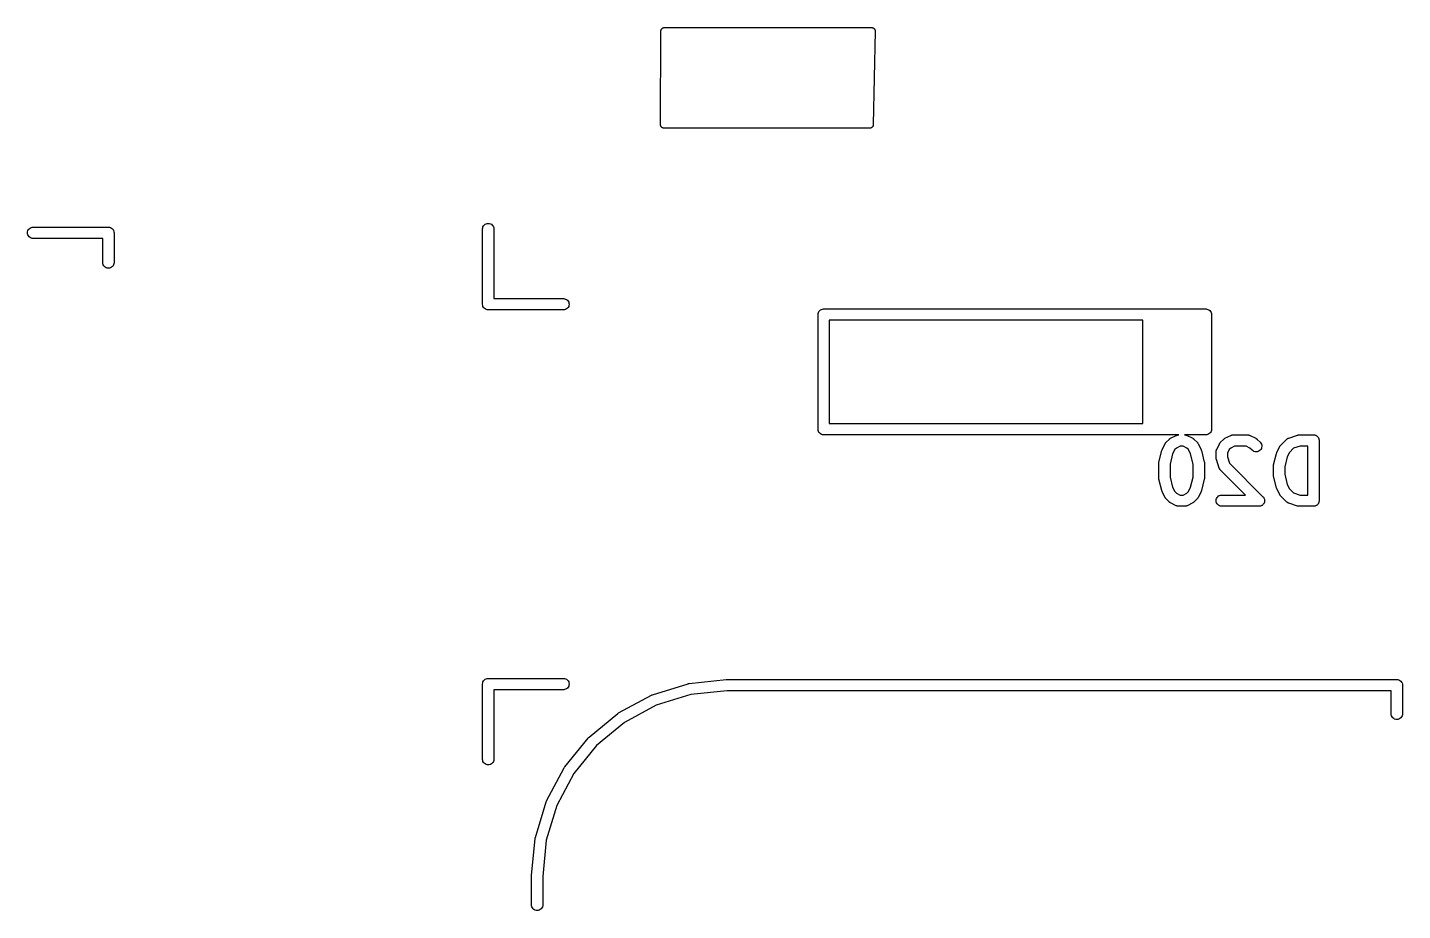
# Model space of a CAD drawing. Extents: x -13 to 127, y -89 to 15.
# Drawn here: x 63.07 to 81.36, y -13.06 to -1.32 of the extents above; entities that cross this region are included whole.
import ezdxf

# ---------------------------------------------------------------- set-up
doc = ezdxf.new("R2010")
doc.units = 0
doc.layers.add('BLACK', color=7, linetype='CONTINUOUS')

msp = doc.modelspace()

# ---------------------------------------------------------------- linework, layer by layer
at = {"layer": 'BLACK', "linetype": 'CONTINUOUS'}
for p, q in [((71.49, -2.6098), (71.495, -1.3698)), ((71.495, -1.3691), (71.4955, -1.36454)), ((71.495, -1.36964), (71.495, -1.3691)), ((71.495, -1.36965), (71.495, -1.36964)), ((71.495, -1.36966), (71.495, -1.36965)), ((71.495, -1.3698), (71.495, -1.36966)), ((71.4955, -1.36454), (71.496, -1.35995)), ((71.496, -1.35995), (71.4961, -1.35968)), ((71.4961, -1.35941), (71.4975, -1.35503)), ((71.4961, -1.35968), (71.4961, -1.35941)), ((71.4975, -1.35503), (71.4989, -1.35062)), ((71.4989, -1.35062), (71.499, -1.35038)), ((71.499, -1.35038), (71.4991, -1.35012)), ((71.4991, -1.35012), (71.5014, -1.3461)), ((71.5014, -1.3461), (71.5035, -1.34204)), ((71.5035, -1.34204), (71.5037, -1.34183)), ((71.5037, -1.34183), (71.5039, -1.34159)), ((71.5039, -1.34159), (71.5068, -1.33808)), ((71.5068, -1.33808), (71.5098, -1.33452)), ((71.5098, -1.33452), (71.51, -1.33435)), ((71.51, -1.33435), (71.5102, -1.33413)), ((71.5102, -1.33413), (71.5137, -1.33128)), ((71.5137, -1.33128), (71.5173, -1.32835)), ((71.5173, -1.32835), (71.5176, -1.32822)), ((71.5176, -1.32822), (71.5178, -1.32805)), ((71.5178, -1.32805), (71.5218, -1.32595)), ((71.5218, -1.32595), (71.5259, -1.32377)), ((71.5259, -1.32377), (71.5262, -1.32369)), ((71.5262, -1.32369), (71.5265, -1.32357)), ((71.5265, -1.32357), (71.5308, -1.3223)), ((71.5308, -1.3223), (71.5353, -1.32095)), ((71.5353, -1.32095), (71.5356, -1.32092)), ((71.5356, -1.32092), (71.5358, -1.32085)), ((71.5358, -1.32085), (71.5404, -1.32045)), ((71.5404, -1.32045), (71.545, -1.32)), ((71.545, -1.32), (74.295, -1.32)), ((74.295, -1.32), (74.2957, -1.32)), ((74.2957, -1.32), (74.296, -1.32004)), ((74.296, -1.32004), (74.2964, -1.32002)), ((74.2964, -1.32002), (74.3009, -1.32059)), ((74.3009, -1.32059), (74.3054, -1.32109)), ((74.3054, -1.32109), (74.3057, -1.32119)), ((74.3057, -1.32119), (74.306, -1.32123)), ((74.306, -1.32123), (74.3103, -1.32266)), ((74.3103, -1.32266), (74.3147, -1.32404)), ((74.3147, -1.32404), (74.315, -1.3242)), ((74.315, -1.3242), (74.3153, -1.32431)), ((74.3153, -1.32431), (74.3193, -1.32655)), ((74.3193, -1.32655), (74.3232, -1.32874)), ((74.345, -1.37101), (74.32, -2.61101)), ((74.3232, -1.32874), (74.3235, -1.32896)), ((74.3235, -1.32896), (74.3238, -1.32912)), ((74.3238, -1.32912), (74.3273, -1.33212)), ((74.3273, -1.33212), (74.3307, -1.33502)), ((74.3307, -1.33502), (74.3309, -1.33527)), ((74.3309, -1.33527), (74.3312, -1.33549)), ((74.3312, -1.33549), (74.334, -1.3391)), ((74.334, -1.3391), (74.3368, -1.34262)), ((74.3368, -1.34262), (74.337, -1.34291)), ((74.337, -1.34291), (74.3372, -1.34318)), ((74.3372, -1.34318), (74.3393, -1.34726)), ((74.3393, -1.34726), (74.3414, -1.35127)), ((74.3414, -1.35127), (74.3415, -1.35159)), ((74.3415, -1.35159), (74.3416, -1.35188)), ((74.3416, -1.35188), (74.3428, -1.3563)), ((74.3428, -1.3563), (74.3441, -1.36063)), ((74.3441, -1.36063), (74.3441, -1.36096)), ((74.3441, -1.36096), (74.3442, -1.36128)), ((74.3442, -1.36128), (74.3446, -1.36584)), ((74.3446, -1.36584), (74.345, -1.37035)), ((74.345, -1.37035), (74.345, -1.37068)), ((74.345, -1.37068), (74.345, -1.37101)), ((71.4905, -2.61476), (71.49, -2.6098)), ((71.4909, -2.61937), (71.4905, -2.61476)), ((71.4909, -2.61944), (71.4909, -2.61937)), ((71.4909, -2.61951), (71.4909, -2.61944)), ((71.4923, -2.62419), (71.4909, -2.61951)), ((71.4936, -2.62873), (71.4923, -2.62419)), ((71.4937, -2.6288), (71.4936, -2.62873)), ((71.4937, -2.62887), (71.4937, -2.6288)), ((71.4959, -2.63311), (71.4937, -2.62887)), ((71.4982, -2.63738), (71.4959, -2.63311)), ((71.4982, -2.63743), (71.4982, -2.63738)), ((71.4982, -2.6375), (71.4982, -2.63743)), ((71.5014, -2.64139), (71.4982, -2.6375)), ((71.5043, -2.64498), (71.5014, -2.64139)), ((71.5043, -2.64503), (71.5043, -2.64498)), ((71.5044, -2.64509), (71.5043, -2.64503)), ((71.5082, -2.6483), (71.5044, -2.64509)), ((71.5118, -2.65126), (71.5082, -2.6483)), ((71.5118, -2.65129), (71.5118, -2.65126)), ((71.5119, -2.65134), (71.5118, -2.65129)), ((71.5161, -2.65362), (71.5119, -2.65134)), ((71.5203, -2.65596), (71.5161, -2.65362)), ((71.5204, -2.65598), (71.5203, -2.65596)), ((71.5204, -2.65601), (71.5204, -2.65598)), ((71.525, -2.65744), (71.5204, -2.65601)), ((71.5296, -2.65891), (71.525, -2.65744)), ((71.5297, -2.65891), (71.5296, -2.65891)), ((71.5297, -2.65894), (71.5297, -2.65891)), ((71.5346, -2.65947), (71.5297, -2.65894)), ((71.5393, -2.65999), (71.5346, -2.65947)), ((71.5394, -2.66), (71.5393, -2.65999)), ((71.5395, -2.66), (71.5394, -2.66)), ((71.5394, -2.66), (71.5394, -2.66)), ((71.54, -2.66), (71.5395, -2.66)), ((74.27, -2.66), (71.54, -2.66)), ((74.2742, -2.65959), (74.27, -2.66)), ((74.2784, -2.65929), (74.2742, -2.65959)), ((74.279, -2.65911), (74.2784, -2.65929)), ((74.2797, -2.65905), (74.279, -2.65911)), ((74.2838, -2.65783), (74.2797, -2.65905)), ((74.2878, -2.65673), (74.2838, -2.65783)), ((74.2884, -2.65642), (74.2878, -2.65673)), ((74.2891, -2.65623), (74.2884, -2.65642)), ((74.2928, -2.65424), (74.2891, -2.65623)), ((74.2965, -2.65238), (74.2928, -2.65424)), ((74.2971, -2.65197), (74.2965, -2.65238)), ((74.2977, -2.65165), (74.2971, -2.65197)), ((74.3009, -2.64898), (74.2977, -2.65165)), ((74.3043, -2.64642), (74.3009, -2.64898)), ((74.3047, -2.64591), (74.3043, -2.64642)), ((74.3052, -2.64548), (74.3047, -2.64591)), ((74.3079, -2.64223), (74.3052, -2.64548)), ((74.3107, -2.63907), (74.3079, -2.64223)), ((74.311, -2.63849), (74.3107, -2.63907)), ((74.3115, -2.63796), (74.311, -2.63849)), ((74.3135, -2.63426), (74.3115, -2.63796)), ((74.3156, -2.63062), (74.3135, -2.63426)), ((74.3158, -2.62997), (74.3156, -2.63062)), ((74.3161, -2.62938), (74.3158, -2.62997)), ((74.3173, -2.62537), (74.3161, -2.62938)), ((74.3187, -2.62138), (74.3173, -2.62537)), ((74.3188, -2.62071), (74.3187, -2.62138)), ((74.319, -2.62005), (74.3188, -2.62071)), ((74.3194, -2.61587), (74.319, -2.62005)), ((74.32, -2.61171), (74.3194, -2.61587)), ((74.32, -2.61101), (74.32, -2.61171)), ((63.0761, -4.0353), (63.0804, -4.02116)), ((63.0804, -4.02116), (63.0873, -4.00813)), ((63.0873, -4.00813), (63.0967, -3.99671)), ((63.0967, -3.99671), (63.1081, -3.98734)), ((63.1081, -3.98734), (63.1212, -3.98037)), ((63.1212, -3.98037), (63.1353, -3.97609)), ((63.1353, -3.97609), (63.1463, -3.975)), ((63.1463, -3.975), (64.1463, -3.975)), ((64.1463, -3.975), (64.15, -3.97464)), ((64.15, -3.97464), (64.1537, -3.975)), ((64.1537, -3.975), (64.1647, -3.97609)), ((64.1647, -3.97609), (64.1788, -3.98037)), ((64.1788, -3.98037), (64.1919, -3.98734)), ((64.1919, -3.98734), (64.2033, -3.99671)), ((64.2033, -3.99671), (64.2127, -4.00813)), ((64.2127, -4.00813), (64.2196, -4.02116)), ((64.2196, -4.02116), (64.2239, -4.0353)), ((69.125, -3.99632), (69.1261, -3.9853)), ((69.125, -4.99632), (69.125, -3.99632)), ((69.1261, -3.9853), (69.1304, -3.97116)), ((69.1304, -3.97116), (69.1373, -3.95813)), ((69.1373, -3.95813), (69.1467, -3.94671)), ((69.1467, -3.94671), (69.1581, -3.93734)), ((69.1581, -3.93734), (69.1712, -3.93037)), ((69.1712, -3.93037), (69.1853, -3.92609)), ((69.1853, -3.92609), (69.2, -3.92464)), ((69.2, -3.92464), (69.2147, -3.92609)), ((69.2147, -3.92609), (69.2288, -3.93037)), ((69.2288, -3.93037), (69.2419, -3.93734)), ((69.2419, -3.93734), (69.2533, -3.94671)), ((69.2533, -3.94671), (69.2627, -3.95813)), ((69.2627, -3.95813), (69.2696, -3.97116)), ((69.2696, -3.97116), (69.2739, -3.9853)), ((69.2739, -3.9853), (69.275, -3.99632)), ((69.275, -3.99632), (69.275, -4.925)), ((63.0746, -4.05), (63.0761, -4.0353)), ((63.0761, -4.0647), (63.0746, -4.05)), ((63.0804, -4.07884), (63.0761, -4.0647)), ((63.0873, -4.09187), (63.0804, -4.07884)), ((63.0967, -4.10329), (63.0873, -4.09187)), ((63.1081, -4.11266), (63.0967, -4.10329)), ((63.1212, -4.11963), (63.1081, -4.11266)), ((63.1353, -4.12391), (63.1212, -4.11963)), ((63.1463, -4.125), (63.1353, -4.12391)), ((64.075, -4.125), (63.1463, -4.125)), ((64.075, -4.44968), (64.075, -4.125)), ((64.2239, -4.0353), (64.2254, -4.05)), ((64.2254, -4.05), (64.225, -4.05368)), ((64.225, -4.05368), (64.225, -4.44968)), ((64.0761, -4.4607), (64.075, -4.44968)), ((64.0804, -4.47484), (64.0761, -4.4607)), ((64.0873, -4.48787), (64.0804, -4.47484)), ((64.0967, -4.49929), (64.0873, -4.48787)), ((64.1081, -4.50866), (64.0967, -4.49929)), ((64.1212, -4.51562), (64.1081, -4.50866)), ((64.1353, -4.51991), (64.1212, -4.51562)), ((64.15, -4.52136), (64.1353, -4.51991)), ((64.1647, -4.51991), (64.15, -4.52136)), ((64.1788, -4.51562), (64.1647, -4.51991)), ((64.1919, -4.50866), (64.1788, -4.51562)), ((64.2033, -4.49929), (64.1919, -4.50866)), ((64.2127, -4.48787), (64.2033, -4.49929)), ((64.2196, -4.47484), (64.2127, -4.48787)), ((64.2239, -4.4607), (64.2196, -4.47484)), ((64.225, -4.44968), (64.2239, -4.4607)), ((69.275, -4.925), (70.2037, -4.925)), ((70.2037, -4.925), (70.2147, -4.92609)), ((70.2147, -4.92609), (70.2288, -4.93037)), ((70.2288, -4.93037), (70.2419, -4.93734)), ((69.1246, -5), (69.125, -4.99632)), ((69.1261, -5.0147), (69.1246, -5)), ((69.1304, -5.02884), (69.1261, -5.0147)), ((69.1373, -5.04187), (69.1304, -5.02884)), ((69.1467, -5.05329), (69.1373, -5.04187)), ((69.1581, -5.06266), (69.1467, -5.05329)), ((69.1712, -5.06962), (69.1581, -5.06266)), ((69.1853, -5.07391), (69.1712, -5.06962)), ((69.2, -5.07536), (69.1853, -5.07391)), ((69.2037, -5.075), (69.2, -5.07536)), ((70.2037, -5.075), (69.2037, -5.075)), ((70.2147, -5.07391), (70.2037, -5.075)), ((70.2288, -5.06962), (70.2147, -5.07391)), ((70.2419, -5.06266), (70.2288, -5.06962)), ((70.2419, -4.93734), (70.2533, -4.94671)), ((70.2533, -5.05329), (70.2419, -5.06266)), ((70.2533, -4.94671), (70.2627, -4.95813)), ((70.2627, -5.04187), (70.2533, -5.05329)), ((70.2627, -4.95813), (70.2696, -4.97116)), ((70.2696, -5.02884), (70.2627, -5.04187)), ((70.2696, -4.97116), (70.2739, -4.9853)), ((70.2739, -5.0147), (70.2696, -5.02884)), ((70.2739, -4.9853), (70.2754, -5)), ((70.2754, -5), (70.2739, -5.0147)), ((73.5861, -5.1233), (73.5904, -5.10916)), ((73.5904, -5.10916), (73.5973, -5.09613)), ((73.5973, -5.09613), (73.6067, -5.08471)), ((73.6067, -5.08471), (73.6181, -5.07534)), ((73.6181, -5.07534), (73.6312, -5.06837)), ((73.6312, -5.06837), (73.6453, -5.06409)), ((73.6453, -5.06409), (73.6563, -5.063)), ((73.6563, -5.063), (73.66, -5.06264)), ((73.66, -5.06264), (73.6637, -5.063)), ((73.6637, -5.063), (77.9743, -5.063)), ((77.9743, -5.063), (77.978, -5.06264)), ((77.978, -5.06264), (77.9817, -5.063)), ((77.9817, -5.063), (78.1013, -5.063)), ((78.1013, -5.063), (78.105, -5.06264)), ((78.105, -5.06264), (78.1087, -5.063)), ((78.1087, -5.063), (78.2283, -5.063)), ((78.2283, -5.063), (78.232, -5.06264)), ((78.232, -5.06264), (78.2357, -5.063)), ((78.2357, -5.063), (78.3553, -5.063)), ((78.3553, -5.063), (78.359, -5.06264)), ((78.359, -5.06264), (78.3627, -5.063)), ((78.3627, -5.063), (78.4823, -5.063)), ((78.4823, -5.063), (78.486, -5.06264)), ((78.486, -5.06264), (78.4897, -5.063)), ((78.4897, -5.063), (78.6093, -5.063)), ((78.6093, -5.063), (78.613, -5.06264)), ((78.613, -5.06264), (78.6167, -5.063)), ((78.6167, -5.063), (78.7363, -5.063)), ((78.7363, -5.063), (78.74, -5.06264)), ((78.74, -5.06264), (78.7437, -5.063)), ((78.7437, -5.063), (78.7547, -5.06409)), ((78.7547, -5.06409), (78.7688, -5.06837)), ((78.7688, -5.06837), (78.7819, -5.07534)), ((78.7819, -5.07534), (78.7933, -5.08471)), ((78.7933, -5.08471), (78.8027, -5.09613)), ((78.8027, -5.09613), (78.8096, -5.10916)), ((78.8096, -5.10916), (78.8139, -5.1233)), ((73.5846, -5.138), (73.5861, -5.1233)), ((73.585, -5.14168), (73.5846, -5.138)), ((73.585, -6.65831), (73.585, -5.14168)), ((73.735, -5.213), (73.735, -6.587)), ((77.903, -5.213), (73.735, -5.213)), ((77.903, -6.587), (77.903, -5.213)), ((78.8139, -5.1233), (78.8154, -5.138)), ((78.8154, -5.138), (78.815, -5.14168)), ((78.815, -5.14168), (78.815, -6.65832)), ((73.5846, -6.662), (73.585, -6.65831)), ((73.5861, -6.6767), (73.5846, -6.662)), ((73.5904, -6.69084), (73.5861, -6.6767)), ((73.5973, -6.70387), (73.5904, -6.69084)), ((73.6067, -6.71529), (73.5973, -6.70387)), ((73.6181, -6.72466), (73.6067, -6.71529)), ((73.6312, -6.73162), (73.6181, -6.72466)), ((73.6453, -6.73591), (73.6312, -6.73162)), ((73.6541, -6.73678), (73.6453, -6.73591)), ((73.6554, -6.73691), (73.6541, -6.73678)), ((73.6563, -6.737), (73.6554, -6.73691)), ((73.66, -6.73736), (73.6563, -6.737)), ((73.6637, -6.737), (73.66, -6.73736)), ((77.9743, -6.737), (73.6637, -6.737)), ((73.735, -6.587), (77.903, -6.587)), ((77.978, -6.73736), (77.9743, -6.737)), ((77.9817, -6.737), (77.978, -6.73736)), ((78.1013, -6.737), (77.9817, -6.737)), ((78.105, -6.73736), (78.1013, -6.737)), ((78.1087, -6.737), (78.105, -6.73736)), ((78.2283, -6.737), (78.1087, -6.737)), ((78.232, -6.73736), (78.2283, -6.737)), ((78.2357, -6.737), (78.232, -6.73736)), ((78.3553, -6.737), (78.2357, -6.737)), ((78.2712, -6.78292), (78.3474, -6.74482)), ((78.3474, -6.74482), (78.3483, -6.74436)), ((78.3483, -6.74436), (78.3504, -6.7436)), ((78.3504, -6.7436), (78.3524, -6.74256)), ((78.3524, -6.74256), (78.3573, -6.74108)), ((78.359, -6.73736), (78.3553, -6.737)), ((78.3573, -6.74108), (78.3621, -6.73931)), ((78.3627, -6.737), (78.359, -6.73736)), ((78.3621, -6.73931), (78.3643, -6.73897)), ((78.38, -6.737), (78.3627, -6.737)), ((78.3643, -6.73897), (78.3664, -6.73833)), ((78.3664, -6.73833), (78.3715, -6.73783)), ((78.3715, -6.73783), (78.3765, -6.73703)), ((78.3765, -6.73703), (78.3788, -6.73712)), ((78.3788, -6.73712), (78.38, -6.737)), ((78.4823, -6.737), (78.459, -6.737)), ((78.459, -6.737), (78.4604, -6.73716)), ((78.4604, -6.73716), (78.4626, -6.7371)), ((78.4626, -6.7371), (78.4676, -6.73797)), ((78.4676, -6.73797), (78.4727, -6.73854)), ((78.4727, -6.73854), (78.4748, -6.73921)), ((78.4748, -6.73921), (78.477, -6.73958)), ((78.477, -6.73958), (78.4818, -6.74142)), ((78.4818, -6.74142), (78.4867, -6.74297)), ((78.486, -6.73736), (78.4823, -6.737)), ((78.4897, -6.737), (78.486, -6.73736)), ((78.4867, -6.74297), (78.4886, -6.74403)), ((78.4886, -6.74403), (78.4907, -6.74482)), ((78.6093, -6.737), (78.4897, -6.737)), ((78.4907, -6.74482), (78.5669, -6.78292)), ((78.613, -6.73736), (78.6093, -6.737)), ((78.6167, -6.737), (78.613, -6.73736)), ((78.7363, -6.737), (78.6167, -6.737)), ((78.74, -6.73736), (78.7363, -6.737)), ((78.7437, -6.737), (78.74, -6.73736)), ((78.7446, -6.73691), (78.7437, -6.737)), ((78.7459, -6.73678), (78.7446, -6.73691)), ((78.7547, -6.73591), (78.7459, -6.73678)), ((78.7688, -6.73162), (78.7547, -6.73591)), ((78.7819, -6.72466), (78.7688, -6.73162)), ((78.7933, -6.71529), (78.7819, -6.72466)), ((78.8027, -6.70387), (78.7933, -6.71529)), ((78.8096, -6.69084), (78.8027, -6.70387)), ((78.8139, -6.6767), (78.8096, -6.69084)), ((78.8154, -6.662), (78.8139, -6.6767)), ((78.815, -6.65832), (78.8154, -6.662)), ((78.995, -6.78292), (79.0712, -6.74482)), ((79.0712, -6.74482), (79.0722, -6.74436)), ((79.0722, -6.74436), (79.0742, -6.7436)), ((79.0742, -6.7436), (79.0762, -6.74256)), ((79.0762, -6.74256), (79.0811, -6.74108)), ((79.0811, -6.74108), (79.0859, -6.73931)), ((79.0859, -6.73931), (79.0881, -6.73897)), ((79.0881, -6.73897), (79.0902, -6.73833)), ((79.0902, -6.73833), (79.0953, -6.73783)), ((79.0953, -6.73783), (79.1004, -6.73703)), ((79.1004, -6.73703), (79.1026, -6.73712)), ((79.1026, -6.73712), (79.1048, -6.7369)), ((79.1048, -6.7369), (79.2952, -6.7369)), ((79.2952, -6.7369), (79.2963, -6.73691)), ((79.2963, -6.73691), (79.2985, -6.73716)), ((79.2985, -6.73716), (79.3007, -6.7371)), ((79.3007, -6.7371), (79.3057, -6.73797)), ((79.3057, -6.73797), (79.3108, -6.73854)), ((79.3108, -6.73854), (79.3129, -6.73921)), ((79.3129, -6.73921), (79.3151, -6.73958)), ((79.3151, -6.73958), (79.3199, -6.74142)), ((79.3199, -6.74142), (79.3248, -6.74297)), ((79.3248, -6.74297), (79.3267, -6.74403)), ((79.3267, -6.74403), (79.3288, -6.74482)), ((79.3288, -6.74482), (79.405, -6.78292)), ((79.8429, -6.77885), (79.9572, -6.74075)), ((79.9572, -6.74075), (79.9582, -6.74043)), ((79.9582, -6.74043), (79.9624, -6.73955)), ((79.9624, -6.73955), (79.9664, -6.73833)), ((79.9664, -6.73833), (79.9695, -6.73803)), ((79.9695, -6.73803), (79.9725, -6.73738)), ((79.9725, -6.73738), (79.9768, -6.73731)), ((79.9768, -6.73731), (79.981, -6.7369)), ((79.981, -6.7369), (80.1714, -6.7369)), ((80.1714, -6.7369), (80.1719, -6.73691)), ((80.1719, -6.73691), (80.172, -6.73691)), ((80.172, -6.73691), (80.172, -6.73691)), ((80.172, -6.73691), (80.1725, -6.73691)), ((80.1725, -6.73691), (80.1795, -6.7377)), ((80.1795, -6.7377), (80.1865, -6.73844)), ((80.1865, -6.73844), (80.1868, -6.73851)), ((80.1868, -6.73851), (80.187, -6.73854)), ((80.187, -6.73854), (80.1937, -6.74067)), ((80.1937, -6.74067), (80.2005, -6.74276)), ((80.2005, -6.74276), (80.2007, -6.74289)), ((80.2007, -6.74289), (80.201, -6.74297)), ((80.201, -6.74297), (80.2072, -6.74638)), ((80.2072, -6.74638), (80.2134, -6.74973)), ((80.2134, -6.74973), (80.2136, -6.74989)), ((80.2136, -6.74989), (80.2138, -6.75002)), ((80.2138, -6.75002), (80.2192, -6.75457)), ((80.2192, -6.75457), (80.2246, -6.75906)), ((80.2246, -6.75906), (80.2248, -6.75926)), ((80.2248, -6.75926), (80.225, -6.75943)), ((80.225, -6.75943), (80.2294, -6.76489)), ((78.1177, -7.09848), (78.1558, -6.94609)), ((78.1558, -6.94609), (78.1561, -6.94508)), ((78.1561, -6.94508), (78.1562, -6.94476)), ((78.1562, -6.94476), (78.1563, -6.94441)), ((78.1563, -6.94441), (78.1587, -6.93789)), ((78.1587, -6.93789), (78.1612, -6.93136)), ((78.1612, -6.93136), (78.1614, -6.93107)), ((78.1614, -6.93107), (78.1615, -6.93074)), ((78.1615, -6.93074), (78.1996, -6.85455)), ((78.1996, -6.85455), (78.2001, -6.85362)), ((78.2001, -6.85362), (78.2024, -6.85008)), ((78.2024, -6.85008), (78.2043, -6.84637)), ((78.2043, -6.84637), (78.2063, -6.84396)), ((78.2063, -6.84396), (78.208, -6.84134)), ((78.208, -6.84134), (78.211, -6.83832)), ((78.211, -6.83832), (78.2136, -6.83506)), ((78.2136, -6.83506), (78.2517, -6.79697)), ((78.2517, -6.79697), (78.2525, -6.79623)), ((78.2525, -6.79623), (78.2558, -6.79361)), ((78.2558, -6.79361), (78.2588, -6.79071)), ((78.2588, -6.79071), (78.2615, -6.78904)), ((78.2615, -6.78904), (78.2639, -6.7871)), ((78.2639, -6.7871), (78.2676, -6.78516)), ((78.2676, -6.78516), (78.2712, -6.78292)), ((78.3283, -6.93252), (78.2993, -6.99046)), ((78.3492, -6.91164), (78.3283, -6.93252)), ((78.3987, -6.8869), (78.3492, -6.91164)), ((78.4394, -6.8869), (78.3987, -6.8869)), ((78.4889, -6.91164), (78.4394, -6.8869)), ((78.5098, -6.93252), (78.4889, -6.91164)), ((78.5388, -6.99046), (78.5098, -6.93252)), ((78.5669, -6.78292), (78.5678, -6.78339)), ((78.5678, -6.78339), (78.5713, -6.78569)), ((78.5713, -6.78569), (78.5751, -6.78768)), ((78.5751, -6.78768), (78.5775, -6.78966)), ((78.5775, -6.78966), (78.5801, -6.79136)), ((78.5801, -6.79136), (78.5831, -6.79429)), ((78.5831, -6.79429), (78.5864, -6.79697)), ((78.5864, -6.79697), (78.6245, -6.83506)), ((78.6245, -6.83506), (78.6252, -6.83581)), ((78.6252, -6.83581), (78.6278, -6.8391)), ((78.6278, -6.8391), (78.6307, -6.84216)), ((78.6307, -6.84216), (78.6324, -6.84481)), ((78.6324, -6.84481), (78.6343, -6.84725)), ((78.6343, -6.84725), (78.6363, -6.85098)), ((78.6363, -6.85098), (78.6385, -6.85455)), ((78.6385, -6.85455), (78.6766, -6.93074)), ((78.6766, -6.93074), (78.6771, -6.93168)), ((78.6771, -6.93168), (78.6772, -6.93201)), ((78.6772, -6.93201), (78.6774, -6.93231)), ((78.6774, -6.93231), (78.6797, -6.93895)), ((78.6797, -6.93895), (78.6821, -6.94542)), ((78.6821, -6.94542), (78.6822, -6.94576)), ((78.6822, -6.94576), (78.6823, -6.94609)), ((78.6823, -6.94609), (78.7204, -7.09848)), ((78.879, -6.94869), (78.8797, -6.94659)), ((78.8797, -6.94659), (78.8801, -6.94441)), ((78.8801, -6.94441), (78.8819, -6.93961)), ((78.8819, -6.93961), (78.8834, -6.93474)), ((78.8834, -6.93474), (78.8845, -6.93281)), ((78.8845, -6.93281), (78.8853, -6.93074)), ((78.8853, -6.93074), (78.9234, -6.85455)), ((78.9234, -6.85455), (78.9239, -6.85362)), ((78.9239, -6.85362), (78.9262, -6.85009)), ((78.9262, -6.85009), (78.9282, -6.84637)), ((78.9282, -6.84637), (78.9301, -6.84396)), ((78.9301, -6.84396), (78.9318, -6.84134)), ((78.9318, -6.84134), (78.9348, -6.83832)), ((78.9348, -6.83832), (78.9374, -6.83506)), ((78.9374, -6.83506), (78.9755, -6.79697)), ((78.9755, -6.79697), (78.9763, -6.79623)), ((78.9763, -6.79623), (78.9796, -6.7936)), ((78.9796, -6.7936), (78.9826, -6.79071)), ((78.9826, -6.79071), (78.9853, -6.78905)), ((78.9853, -6.78905), (78.9877, -6.7871)), ((78.9877, -6.7871), (78.9915, -6.78516)), ((78.9915, -6.78516), (78.995, -6.78292)), ((79.0521, -6.93252), (79.0274, -6.98199)), ((79.073, -6.91164), (79.0521, -6.93252)), ((79.1225, -6.8869), (79.073, -6.91164)), ((79.2775, -6.8869), (79.1225, -6.8869)), ((79.327, -6.91164), (79.2775, -6.8869)), ((79.3565, -6.94113), (79.327, -6.91164)), ((79.3678, -6.95042), (79.3565, -6.94113)), ((79.405, -6.78292), (79.4059, -6.78339)), ((79.4059, -6.78339), (79.4094, -6.78568)), ((79.4094, -6.78568), (79.4132, -6.78768)), ((79.4132, -6.78768), (79.4156, -6.78966)), ((79.4156, -6.78966), (79.4182, -6.79136)), ((79.4182, -6.79136), (79.4212, -6.79429)), ((79.4212, -6.79429), (79.4245, -6.79697)), ((79.4245, -6.79697), (79.4626, -6.83506)), ((79.4622, -6.9415), (79.4508, -6.95071)), ((79.4716, -6.93025), (79.4622, -6.9415)), ((79.4626, -6.83506), (79.4633, -6.83581)), ((79.4633, -6.83581), (79.4724, -6.84725)), ((79.4786, -6.9174), (79.4716, -6.93025)), ((79.4724, -6.84725), (79.4792, -6.86024)), ((79.4829, -6.90343), (79.4786, -6.9174)), ((79.4792, -6.86024), (79.4832, -6.8743)), ((79.4845, -6.88888), (79.4829, -6.90343)), ((79.4832, -6.8743), (79.4845, -6.88888)), ((79.6853, -6.96884), (79.7234, -6.89265)), ((79.7234, -6.89265), (79.7239, -6.89171)), ((79.7239, -6.89171), (79.7262, -6.88818)), ((79.7262, -6.88818), (79.7282, -6.88447)), ((79.7282, -6.88447), (79.7301, -6.88205)), ((79.7301, -6.88205), (79.7318, -6.87943)), ((79.7318, -6.87943), (79.7348, -6.87641)), ((79.7348, -6.87641), (79.7374, -6.87316)), ((79.7374, -6.87316), (79.8136, -6.79697)), ((79.8136, -6.79697), (79.8144, -6.79623)), ((79.8144, -6.79623), (79.8161, -6.79485)), ((79.8161, -6.79485), (79.8176, -6.79325)), ((79.8176, -6.79325), (79.8218, -6.79029)), ((79.8218, -6.79029), (79.8258, -6.7871)), ((79.8258, -6.7871), (79.8278, -6.78609)), ((79.8278, -6.78609), (79.8296, -6.78481)), ((79.8296, -6.78481), (79.8343, -6.78272)), ((79.8343, -6.78272), (79.8388, -6.78036)), ((79.8388, -6.78036), (79.8409, -6.77975)), ((79.8409, -6.77975), (79.8429, -6.77885)), ((79.9072, -6.91555), (79.8521, -6.97062)), ((79.9931, -6.8869), (79.9072, -6.91555)), ((80.0964, -6.8869), (79.9931, -6.8869)), ((80.0964, -7.5369), (80.0964, -6.8869)), ((80.2294, -6.76489), (80.2339, -6.7704)), ((80.2339, -6.7704), (80.234, -6.77063)), ((80.234, -6.77063), (80.2342, -6.77084)), ((80.2342, -6.77084), (80.2375, -6.77708)), ((80.2375, -6.77708), (80.2408, -6.78332)), ((80.2408, -6.78332), (80.2408, -6.78358)), ((80.2408, -6.78358), (80.241, -6.78381)), ((80.241, -6.78381), (80.243, -6.79059)), ((80.243, -6.79059), (80.245, -6.79734)), ((80.245, -6.79734), (80.245, -6.7976)), ((80.245, -6.7976), (80.2451, -6.79785)), ((80.2451, -6.79785), (80.2457, -6.80487)), ((80.2457, -6.80487), (80.2464, -6.8119)), ((80.2464, -6.8119), (80.2464, -7.6119)), ((78.1155, -7.11562), (78.1156, -7.11429)), ((78.1155, -7.11667), (78.1155, -7.11562)), ((78.1155, -7.30714), (78.1155, -7.11667)), ((78.1156, -7.11295), (78.1164, -7.10701)), ((78.1156, -7.11429), (78.1156, -7.11295)), ((78.1164, -7.10701), (78.1171, -7.10107)), ((78.1171, -7.10107), (78.1175, -7.0998)), ((78.1175, -7.0998), (78.1177, -7.09848)), ((78.2993, -6.99046), (78.2655, -7.1259)), ((78.2655, -7.1259), (78.2655, -7.29791)), ((78.5726, -7.1259), (78.5388, -6.99046)), ((78.5726, -7.29791), (78.5726, -7.1259)), ((78.7204, -7.09848), (78.7206, -7.09949)), ((78.7206, -7.09949), (78.7208, -7.10082)), ((78.7208, -7.10082), (78.7212, -7.1021)), ((78.7212, -7.1021), (78.7218, -7.10807)), ((78.7218, -7.10807), (78.7226, -7.114)), ((78.7226, -7.114), (78.7225, -7.11533)), ((78.7225, -7.11533), (78.7226, -7.11667)), ((78.7226, -7.11667), (78.7226, -7.30714)), ((78.8774, -6.96324), (78.8776, -6.96104)), ((78.8774, -6.96428), (78.8774, -6.96324)), ((78.8774, -7.04048), (78.8774, -6.96428)), ((78.8778, -7.04467), (78.8774, -7.04048)), ((78.8776, -6.95884), (78.8784, -6.95378)), ((78.8776, -6.96104), (78.8776, -6.95884)), ((78.8779, -7.04888), (78.8778, -7.04467)), ((78.8785, -7.05193), (78.8779, -7.04888)), ((78.8784, -6.95378), (78.879, -6.94869)), ((78.8788, -7.05504), (78.8785, -7.05193)), ((78.88, -7.05908), (78.8788, -7.05504)), ((78.8809, -7.0632), (78.88, -7.05908)), ((78.8812, -7.06419), (78.8809, -7.0632)), ((78.9193, -7.17848), (78.8812, -7.06419)), ((79.0274, -6.98199), (79.0274, -7.0283)), ((79.0274, -7.0283), (79.056, -7.11425)), ((79.056, -7.11425), (79.5007, -7.55887)), ((79.3807, -6.95733), (79.3678, -6.95042)), ((79.3947, -6.96162), (79.3807, -6.95733)), ((79.4093, -6.9631), (79.3947, -6.96162)), ((79.4238, -6.96172), (79.4093, -6.9631)), ((79.4379, -6.95754), (79.4238, -6.96172)), ((79.4508, -6.95071), (79.4379, -6.95754)), ((79.6415, -7.13657), (79.6796, -6.98419)), ((79.6796, -6.98419), (79.6799, -6.98318)), ((79.6799, -6.98318), (79.68, -6.98285)), ((79.68, -6.98285), (79.6801, -6.98251)), ((79.6801, -6.98251), (79.6826, -6.97595)), ((79.6826, -6.97595), (79.685, -6.96946)), ((79.685, -6.96946), (79.6852, -6.96916)), ((79.6852, -6.96916), (79.6853, -6.96884)), ((79.8231, -7.02856), (79.7893, -7.16399)), ((79.8521, -6.97062), (79.8231, -7.02856)), ((78.1156, -7.30848), (78.1155, -7.30714)), ((78.1155, -7.30981), (78.1156, -7.30848)), ((78.1163, -7.31574), (78.1155, -7.30981)), ((78.2655, -7.29791), (78.2993, -7.43335)), ((78.5388, -7.43335), (78.5726, -7.29791)), ((78.7225, -7.31085), (78.7216, -7.3168)), ((78.7226, -7.30819), (78.7225, -7.30951)), ((78.7225, -7.30951), (78.7225, -7.31085)), ((78.7226, -7.30714), (78.7226, -7.30819)), ((78.9202, -7.18049), (78.9193, -7.17848)), ((78.9208, -7.18261), (78.9202, -7.18049)), ((78.9232, -7.18716), (78.9208, -7.18261)), ((78.9253, -7.19185), (78.9232, -7.18716)), ((78.9266, -7.19365), (78.9253, -7.19185)), ((78.9276, -7.19561), (78.9266, -7.19365)), ((78.9308, -7.19961), (78.9276, -7.19561)), ((78.9337, -7.2038), (78.9308, -7.19961)), ((78.9353, -7.20532), (78.9337, -7.2038)), ((78.9367, -7.20705), (78.9353, -7.20532)), ((78.9374, -7.20779), (78.9367, -7.20705)), ((79.2666, -7.5369), (78.9374, -7.20779)), ((79.6393, -7.15371), (79.6394, -7.15239)), ((79.6393, -7.15476), (79.6393, -7.15371)), ((79.6393, -7.26905), (79.6393, -7.15476)), ((79.6394, -7.27038), (79.6393, -7.26905)), ((79.6393, -7.27171), (79.6394, -7.27038)), ((79.6401, -7.27764), (79.6393, -7.27171)), ((79.6394, -7.15105), (79.6403, -7.14511)), ((79.6394, -7.15239), (79.6394, -7.15105)), ((79.6407, -7.28361), (79.6401, -7.27764)), ((79.6403, -7.14511), (79.6409, -7.13917)), ((79.6411, -7.28489), (79.6407, -7.28361)), ((79.6409, -7.13917), (79.6413, -7.1379)), ((79.6413, -7.28622), (79.6411, -7.28489)), ((79.6413, -7.1379), (79.6415, -7.13657)), ((79.6415, -7.28724), (79.6413, -7.28622)), ((79.6796, -7.43962), (79.6415, -7.28724)), ((79.7893, -7.16399), (79.7893, -7.25981)), ((79.7893, -7.25981), (79.8231, -7.39525)), ((78.1169, -7.32171), (78.1163, -7.31574)), ((78.1173, -7.32299), (78.1169, -7.32171)), ((78.1175, -7.32431), (78.1173, -7.32299)), ((78.1177, -7.32533), (78.1175, -7.32431)), ((78.1558, -7.47771), (78.1177, -7.32533)), ((78.1559, -7.47804), (78.1558, -7.47771)), ((78.156, -7.47838), (78.1559, -7.47804)), ((78.1584, -7.48492), (78.156, -7.47838)), ((78.1607, -7.4915), (78.1584, -7.48492)), ((78.1609, -7.4918), (78.1607, -7.4915)), ((78.161, -7.49212), (78.1609, -7.4918)), ((78.1615, -7.49306), (78.161, -7.49212)), ((78.1996, -7.56926), (78.1615, -7.49306)), ((78.2993, -7.43335), (78.3283, -7.49129)), ((78.3283, -7.49129), (78.3492, -7.51217)), ((78.4889, -7.51217), (78.5098, -7.49129)), ((78.5098, -7.49129), (78.5388, -7.43335)), ((78.6766, -7.49306), (78.6385, -7.56926)), ((78.6767, -7.49274), (78.6766, -7.49306)), ((78.6769, -7.49244), (78.6767, -7.49274)), ((78.6794, -7.4859), (78.6769, -7.49244)), ((78.6818, -7.47939), (78.6794, -7.4859)), ((78.6819, -7.47905), (78.6818, -7.47939)), ((78.682, -7.47873), (78.6819, -7.47905)), ((78.6823, -7.47771), (78.682, -7.47873)), ((78.7204, -7.32533), (78.6823, -7.47771)), ((78.7206, -7.32401), (78.7204, -7.32533)), ((78.721, -7.32273), (78.7206, -7.32401)), ((78.7216, -7.3168), (78.721, -7.32273)), ((79.6797, -7.43995), (79.6796, -7.43962)), ((79.6798, -7.44029), (79.6797, -7.43995)), ((79.6822, -7.44681), (79.6798, -7.44029)), ((79.6845, -7.45341), (79.6822, -7.44681)), ((79.6847, -7.4537), (79.6845, -7.45341)), ((79.6848, -7.45403), (79.6847, -7.4537)), ((79.6853, -7.45497), (79.6848, -7.45403)), ((79.7234, -7.53116), (79.6853, -7.45497)), ((79.8231, -7.39525), (79.8521, -7.45319)), ((79.8521, -7.45319), (79.9072, -7.50826)), ((78.2018, -7.57282), (78.1996, -7.56926)), ((78.2038, -7.57656), (78.2018, -7.57282)), ((78.2057, -7.579), (78.2038, -7.57656)), ((78.2074, -7.58165), (78.2057, -7.579)), ((78.2103, -7.58471), (78.2074, -7.58165)), ((78.2129, -7.588), (78.2103, -7.58471)), ((78.2136, -7.58875), (78.2129, -7.588)), ((78.2517, -7.62684), (78.2136, -7.58875)), ((78.255, -7.62952), (78.2517, -7.62684)), ((78.258, -7.63245), (78.255, -7.62952)), ((78.2606, -7.63415), (78.258, -7.63245)), ((78.263, -7.63613), (78.2606, -7.63415)), ((78.2667, -7.63812), (78.263, -7.63613)), ((78.2703, -7.64042), (78.2667, -7.63812)), ((78.2712, -7.64089), (78.2703, -7.64042)), ((78.3474, -7.67899), (78.2712, -7.64089)), ((78.3492, -7.51217), (78.3987, -7.5369)), ((78.3987, -7.5369), (78.4394, -7.5369)), ((78.4394, -7.5369), (78.4889, -7.51217)), ((78.5669, -7.64089), (78.4907, -7.67899)), ((78.5704, -7.63865), (78.5669, -7.64089)), ((78.5742, -7.63671), (78.5704, -7.63865)), ((78.5766, -7.63476), (78.5742, -7.63671)), ((78.5793, -7.6331), (78.5766, -7.63476)), ((78.5823, -7.6302), (78.5793, -7.6331)), ((78.5856, -7.62758), (78.5823, -7.6302)), ((78.5864, -7.62684), (78.5856, -7.62758)), ((78.6245, -7.58875), (78.5864, -7.62684)), ((78.6271, -7.58549), (78.6245, -7.58875)), ((78.6301, -7.58247), (78.6271, -7.58549)), ((78.6318, -7.57985), (78.6301, -7.58247)), ((78.6338, -7.57744), (78.6318, -7.57985)), ((78.6357, -7.57373), (78.6338, -7.57744)), ((78.638, -7.57019), (78.6357, -7.57373)), ((78.6385, -7.56926), (78.638, -7.57019)), ((78.8774, -7.61138), (78.8789, -7.59682)), ((78.8787, -7.62596), (78.8774, -7.61138)), ((78.8828, -7.64), (78.8787, -7.62596)), ((78.8789, -7.59682), (78.8832, -7.58284)), ((78.8896, -7.65297), (78.8828, -7.64)), ((78.8832, -7.58284), (78.8902, -7.56996)), ((78.8988, -7.66438), (78.8896, -7.65297)), ((78.8902, -7.56996), (78.8995, -7.55869)), ((78.91, -7.67379), (78.8988, -7.66438)), ((78.8995, -7.55869), (78.9109, -7.54943)), ((78.9228, -7.68084), (78.91, -7.67379)), ((78.9109, -7.54943), (78.9238, -7.54256)), ((78.9238, -7.54256), (78.9378, -7.53833)), ((78.9378, -7.53833), (78.9524, -7.5369)), ((78.9524, -7.5369), (79.2666, -7.5369)), ((79.4889, -7.67452), (79.4824, -7.67796)), ((79.489, -7.67443), (79.4889, -7.67452)), ((79.4891, -7.67437), (79.489, -7.67443)), ((79.4947, -7.66982), (79.4891, -7.67437)), ((79.5003, -7.66531), (79.4947, -7.66982)), ((79.5004, -7.66521), (79.5003, -7.66531)), ((79.5005, -7.66512), (79.5004, -7.66521)), ((79.5051, -7.65958), (79.5005, -7.66512)), ((79.5007, -7.55887), (79.5012, -7.55943)), ((79.5012, -7.55943), (79.5012, -7.55943)), ((79.5012, -7.55943), (79.5012, -7.55943)), ((79.5012, -7.55943), (79.5014, -7.55962)), ((79.5014, -7.55962), (79.506, -7.56539)), ((79.5097, -7.65406), (79.5051, -7.65958)), ((79.506, -7.56539), (79.5104, -7.57084)), ((79.5098, -7.65384), (79.5097, -7.65394)), ((79.5097, -7.65394), (79.5097, -7.65406)), ((79.5132, -7.64753), (79.5098, -7.65384)), ((79.5104, -7.57084), (79.5104, -7.57095)), ((79.5104, -7.57095), (79.5105, -7.57106)), ((79.5105, -7.57106), (79.5138, -7.57744)), ((79.5167, -7.64121), (79.5132, -7.64753)), ((79.5138, -7.57744), (79.5172, -7.58381)), ((79.5168, -7.64097), (79.5167, -7.64108)), ((79.5167, -7.64108), (79.5167, -7.64121)), ((79.5189, -7.63407), (79.5168, -7.64097)), ((79.5172, -7.58381), (79.5172, -7.58393)), ((79.5172, -7.58393), (79.5173, -7.58405)), ((79.5173, -7.58405), (79.5193, -7.59102)), ((79.521, -7.62724), (79.5189, -7.63407)), ((79.5193, -7.59102), (79.5213, -7.59785)), ((79.5211, -7.62698), (79.521, -7.62711)), ((79.521, -7.62711), (79.521, -7.62724)), ((79.5218, -7.61987), (79.5211, -7.62698)), ((79.5213, -7.59785), (79.5213, -7.59798)), ((79.5213, -7.59798), (79.5213, -7.59811)), ((79.5213, -7.59811), (79.522, -7.60537)), ((79.5226, -7.61269), (79.5218, -7.61987)), ((79.522, -7.60537), (79.5226, -7.61243)), ((79.5226, -7.61243), (79.5226, -7.61256)), ((79.5226, -7.61256), (79.5226, -7.61269)), ((79.7256, -7.53473), (79.7234, -7.53116)), ((79.7276, -7.53847), (79.7256, -7.53473)), ((79.7295, -7.5409), (79.7276, -7.53847)), ((79.7312, -7.54355), (79.7295, -7.5409)), ((79.7341, -7.54662), (79.7312, -7.54355)), ((79.7367, -7.54991), (79.7341, -7.54662)), ((79.7374, -7.55065), (79.7367, -7.54991)), ((79.8136, -7.62684), (79.7374, -7.55065)), ((79.8153, -7.62824), (79.8136, -7.62684)), ((79.8168, -7.62986), (79.8153, -7.62824)), ((79.821, -7.63288), (79.8168, -7.62986)), ((79.8249, -7.63613), (79.821, -7.63288)), ((79.8269, -7.63718), (79.8249, -7.63613)), ((79.8287, -7.63847), (79.8269, -7.63718)), ((79.8333, -7.64063), (79.8287, -7.63847)), ((79.8378, -7.64305), (79.8333, -7.64063)), ((79.84, -7.64369), (79.8378, -7.64305)), ((79.842, -7.64462), (79.84, -7.64369)), ((79.8429, -7.64496), (79.842, -7.64462)), ((79.9572, -7.68305), (79.8429, -7.64496)), ((79.9072, -7.50826), (79.9931, -7.5369)), ((79.9931, -7.5369), (80.0964, -7.5369)), ((80.2062, -7.67793), (80.2, -7.68124)), ((80.2125, -7.67466), (80.2062, -7.67793)), ((80.2127, -7.6745), (80.2125, -7.67466)), ((80.2129, -7.67437), (80.2127, -7.6745)), ((80.2184, -7.66988), (80.2129, -7.67437)), ((80.2239, -7.66549), (80.2184, -7.66988)), ((80.2241, -7.66529), (80.2239, -7.66549)), ((80.2243, -7.66512), (80.2241, -7.66529)), ((80.2288, -7.6597), (80.2243, -7.66512)), ((80.2333, -7.65428), (80.2288, -7.6597)), ((80.2334, -7.65404), (80.2333, -7.65428)), ((80.2336, -7.65384), (80.2334, -7.65404)), ((80.2369, -7.64766), (80.2336, -7.65384)), ((80.2404, -7.64145), (80.2369, -7.64766)), ((80.2406, -7.64097), (80.2404, -7.6412)), ((80.2404, -7.6412), (80.2404, -7.64145)), ((80.2427, -7.63419), (80.2406, -7.64097)), ((80.2448, -7.6275), (80.2427, -7.63419)), ((80.2449, -7.62698), (80.2448, -7.62724)), ((80.2448, -7.62724), (80.2448, -7.6275)), ((80.2456, -7.62), (80.2449, -7.62698)), ((80.2464, -7.61295), (80.2456, -7.62)), ((80.2464, -7.6119), (80.2464, -7.61241)), ((80.2464, -7.61241), (80.2464, -7.61243)), ((80.2464, -7.61243), (80.2464, -7.61244)), ((80.2464, -7.61244), (80.2464, -7.61295)), ((78.3495, -7.67978), (78.3474, -7.67899)), ((78.3514, -7.68084), (78.3495, -7.67978)), ((78.3563, -7.68239), (78.3514, -7.68084)), ((78.3611, -7.68422), (78.3563, -7.68239)), ((78.3633, -7.6846), (78.3611, -7.68422)), ((78.3654, -7.68526), (78.3633, -7.6846)), ((78.3704, -7.68584), (78.3654, -7.68526)), ((78.3755, -7.68671), (78.3704, -7.68584)), ((78.3777, -7.68665), (78.3755, -7.68671)), ((78.3799, -7.6869), (78.3777, -7.68665)), ((78.381, -7.6869), (78.3799, -7.6869)), ((78.4571, -7.6869), (78.381, -7.6869)), ((78.4593, -7.68669), (78.4571, -7.6869)), ((78.4615, -7.68677), (78.4593, -7.68669)), ((78.4666, -7.68598), (78.4615, -7.68677)), ((78.4717, -7.68548), (78.4666, -7.68598)), ((78.4738, -7.68484), (78.4717, -7.68548)), ((78.476, -7.68449), (78.4738, -7.68484)), ((78.4808, -7.68273), (78.476, -7.68449)), ((78.4857, -7.68124), (78.4808, -7.68273)), ((78.4877, -7.68021), (78.4857, -7.68124)), ((78.4897, -7.67945), (78.4877, -7.68021)), ((78.4907, -7.67899), (78.4897, -7.67945)), ((78.9368, -7.68526), (78.9228, -7.68084)), ((78.9513, -7.6869), (78.9368, -7.68526)), ((78.9524, -7.6869), (78.9513, -7.6869)), ((79.4476, -7.6869), (78.9524, -7.6869)), ((79.4548, -7.6862), (79.4476, -7.6869)), ((79.4619, -7.68553), (79.4548, -7.6862)), ((79.4621, -7.68549), (79.4619, -7.68553)), ((79.4622, -7.68548), (79.4621, -7.68549)), ((79.469, -7.68341), (79.4622, -7.68548)), ((79.476, -7.68134), (79.469, -7.68341)), ((79.4761, -7.68128), (79.476, -7.68134)), ((79.4762, -7.68124), (79.4761, -7.68128)), ((79.4824, -7.67796), (79.4762, -7.68124)), ((79.9613, -7.68399), (79.9572, -7.68305)), ((79.9654, -7.68526), (79.9613, -7.68399)), ((79.9685, -7.68561), (79.9654, -7.68526)), ((79.9715, -7.68631), (79.9685, -7.68561)), ((79.9757, -7.68643), (79.9715, -7.68631)), ((79.9799, -7.6869), (79.9757, -7.68643)), ((79.981, -7.6869), (79.9799, -7.6869)), ((80.1714, -7.6869), (79.981, -7.6869)), ((80.1785, -7.68621), (80.1714, -7.6869)), ((80.1855, -7.68558), (80.1785, -7.68621)), ((80.1857, -7.6855), (80.1855, -7.68558)), ((80.186, -7.68548), (80.1857, -7.6855)), ((80.1927, -7.68344), (80.186, -7.68548)), ((80.1995, -7.68144), (80.1927, -7.68344)), ((80.1998, -7.68132), (80.1995, -7.68144)), ((80.2, -7.68124), (80.1998, -7.68132)), ((69.1246, -10.05), (69.1261, -10.0353)), ((69.125, -10.0537), (69.1246, -10.05)), ((69.125, -11.0537), (69.125, -10.0537)), ((69.1261, -10.0353), (69.1304, -10.0212)), ((69.1304, -10.0212), (69.1373, -10.0081)), ((69.1373, -10.0081), (69.1467, -9.99671)), ((69.1467, -9.99671), (69.1581, -9.98734)), ((69.1581, -9.98734), (69.1712, -9.98037)), ((69.1712, -9.98037), (69.1853, -9.97609)), ((69.1853, -9.97609), (69.1963, -9.975)), ((69.1963, -9.975), (69.2, -9.97464)), ((69.2, -9.97464), (69.2037, -9.975)), ((69.2037, -9.975), (70.2037, -9.975)), ((70.2037, -9.975), (70.2147, -9.97609)), ((70.2147, -9.97609), (70.2288, -9.98037)), ((70.2288, -9.98037), (70.2419, -9.98734)), ((70.2419, -9.98734), (70.2533, -9.99671)), ((70.2533, -9.99671), (70.2627, -10.0081)), ((70.2627, -10.0081), (70.2696, -10.0212)), ((70.2696, -10.0212), (70.2739, -10.0353)), ((70.2739, -10.0353), (70.2754, -10.05)), ((70.2754, -10.05), (70.2739, -10.0647)), ((71.3835, -10.1918), (71.8571, -10.0452)), ((71.8571, -10.0452), (71.8581, -10.0449)), ((71.8571, -10.0452), (71.8571, -10.0452)), ((71.8581, -10.0449), (71.8648, -10.0437)), ((71.8648, -10.0437), (71.8714, -10.0423)), ((71.8714, -10.0423), (72.3644, -9.99047)), ((72.3644, -9.99047), (72.3655, -9.99037)), ((72.3655, -9.99037), (72.3687, -9.99039)), ((72.3687, -9.99039), (72.372, -9.99006)), ((72.372, -9.99006), (72.3862, -9.99001)), ((72.3862, -9.99001), (72.3863, -9.99)), ((72.3863, -9.99), (81.2763, -9.99)), ((81.2763, -9.99), (81.28, -9.98964)), ((81.28, -9.98964), (81.2837, -9.99)), ((81.2837, -9.99), (81.2947, -9.99109)), ((81.2947, -9.99109), (81.3088, -9.99537)), ((81.3088, -9.99537), (81.3219, -10.0023)), ((81.3219, -10.0023), (81.3333, -10.0117)), ((81.3333, -10.0117), (81.3427, -10.0231)), ((81.3427, -10.0231), (81.3496, -10.0362)), ((81.3496, -10.0362), (81.3539, -10.0503)), ((81.3539, -10.0503), (81.3554, -10.065)), ((70.2037, -10.125), (69.275, -10.125)), ((69.275, -10.125), (69.275, -11.0537)), ((70.2147, -10.1239), (70.2037, -10.125)), ((70.2288, -10.1196), (70.2147, -10.1239)), ((70.2419, -10.1127), (70.2288, -10.1196)), ((70.2533, -10.1033), (70.2419, -10.1127)), ((70.2627, -10.0919), (70.2533, -10.1033)), ((70.2696, -10.0788), (70.2627, -10.0919)), ((70.2739, -10.0647), (70.2696, -10.0788)), ((70.934, -10.4333), (71.37, -10.1975)), ((71.37, -10.1975), (71.371, -10.197)), ((71.371, -10.197), (71.3773, -10.1945)), ((71.3773, -10.1945), (71.3835, -10.1918)), ((71.8944, -10.1907), (71.4349, -10.3329)), ((72.3763, -10.14), (71.8944, -10.1907)), ((72.3903, -10.14), (72.3763, -10.14)), ((81.205, -10.14), (72.3903, -10.14)), ((81.205, -10.4497), (81.205, -10.14)), ((81.3554, -10.065), (81.355, -10.0687)), ((81.355, -10.0687), (81.355, -10.4497)), ((71.4349, -10.3329), (71.0118, -10.5617)), ((70.5399, -10.7574), (70.9218, -10.4415)), ((71.0118, -10.5617), (70.6412, -10.8683)), ((70.9218, -10.4415), (70.9227, -10.4408)), ((70.9227, -10.4408), (70.9283, -10.4371)), ((70.9283, -10.4371), (70.934, -10.4333)), ((81.2061, -10.4607), (81.205, -10.4497)), ((81.2104, -10.4748), (81.2061, -10.4607)), ((81.2173, -10.4879), (81.2104, -10.4748)), ((81.2267, -10.4993), (81.2173, -10.4879)), ((81.2381, -10.5087), (81.2267, -10.4993)), ((81.2512, -10.5156), (81.2381, -10.5087)), ((81.2653, -10.5199), (81.2512, -10.5156)), ((81.28, -10.5214), (81.2653, -10.5199)), ((81.2947, -10.5199), (81.28, -10.5214)), ((81.3088, -10.5156), (81.2947, -10.5199)), ((81.3219, -10.5087), (81.3088, -10.5156)), ((81.3333, -10.4993), (81.3219, -10.5087)), ((81.3427, -10.4879), (81.3333, -10.4993)), ((81.3496, -10.4748), (81.3427, -10.4879)), ((81.3539, -10.4607), (81.3496, -10.4748)), ((81.355, -10.4497), (81.3539, -10.4607)), ((70.2163, -11.152), (70.5296, -10.7678)), ((70.5296, -10.7678), (70.5302, -10.767)), ((70.5302, -10.767), (70.5351, -10.7623)), ((70.5351, -10.7623), (70.5399, -10.7574)), ((70.6412, -10.8683), (70.3371, -11.2411)), ((69.1261, -11.0647), (69.125, -11.0537)), ((69.1304, -11.0788), (69.1261, -11.0647)), ((69.1373, -11.0919), (69.1304, -11.0788)), ((69.1467, -11.1033), (69.1373, -11.0919)), ((69.1581, -11.1127), (69.1467, -11.1033)), ((69.1712, -11.1196), (69.1581, -11.1127)), ((69.1853, -11.1239), (69.1712, -11.1196)), ((69.2, -11.1254), (69.1853, -11.1239)), ((69.2147, -11.1239), (69.2, -11.1254)), ((69.2288, -11.1196), (69.2147, -11.1239)), ((69.2419, -11.1127), (69.2288, -11.1196)), ((69.2533, -11.1033), (69.2419, -11.1127)), ((69.2627, -11.0919), (69.2533, -11.1033)), ((69.2696, -11.0788), (69.2627, -11.0919)), ((69.2739, -11.0647), (69.2696, -11.0788)), ((69.275, -11.0537), (69.2739, -11.0647)), ((69.9754, -11.6019), (70.2082, -11.1642)), ((70.3371, -11.2411), (70.1113, -11.6658)), ((70.2082, -11.1642), (70.2087, -11.1633)), ((70.2082, -11.1642), (70.2082, -11.1642)), ((70.2082, -11.1642), (70.2082, -11.1642)), ((70.2087, -11.1633), (70.2125, -11.1576)), ((70.2125, -11.1576), (70.2163, -11.152)), ((69.8266, -12.09), (69.9699, -11.6154)), ((69.9699, -11.6154), (69.9702, -11.6144)), ((69.9702, -11.6144), (69.9729, -11.6081)), ((70.1113, -11.6658), (69.9723, -12.1263)), ((69.9729, -11.6081), (69.9754, -11.6019)), ((69.7754, -12.5977), (69.8237, -12.1043)), ((69.8237, -12.1043), (69.8238, -12.1033)), ((69.8237, -12.1043), (69.8237, -12.1043)), ((69.8237, -12.1043), (69.8237, -12.1043)), ((69.8238, -12.1033), (69.8252, -12.0967)), ((69.8252, -12.0967), (69.8266, -12.09)), ((69.9723, -12.1263), (69.925, -12.6087)), ((69.775, -12.6013), (69.7754, -12.5977)), ((69.775, -12.9897), (69.775, -12.6013)), ((69.7754, -12.5977), (69.7754, -12.5977)), ((69.925, -12.6087), (69.925, -12.9897)), ((69.7761, -13.0007), (69.775, -12.9897)), ((69.7804, -13.0148), (69.7761, -13.0007)), ((69.7873, -13.0279), (69.7804, -13.0148)), ((69.7967, -13.0393), (69.7873, -13.0279)), ((69.8081, -13.0487), (69.7967, -13.0393)), ((69.8212, -13.0556), (69.8081, -13.0487)), ((69.8353, -13.0599), (69.8212, -13.0556)), ((69.85, -13.0614), (69.8353, -13.0599)), ((69.8647, -13.0599), (69.85, -13.0614)), ((69.8788, -13.0556), (69.8647, -13.0599)), ((69.8919, -13.0487), (69.8788, -13.0556)), ((69.9033, -13.0393), (69.8919, -13.0487)), ((69.9127, -13.0279), (69.9033, -13.0393)), ((69.9196, -13.0148), (69.9127, -13.0279)), ((69.9239, -13.0007), (69.9196, -13.0148)), ((69.925, -12.9897), (69.9239, -13.0007))]:
    msp.add_line(p, q, dxfattribs=at)

doc.saveas('drawing.dxf')
